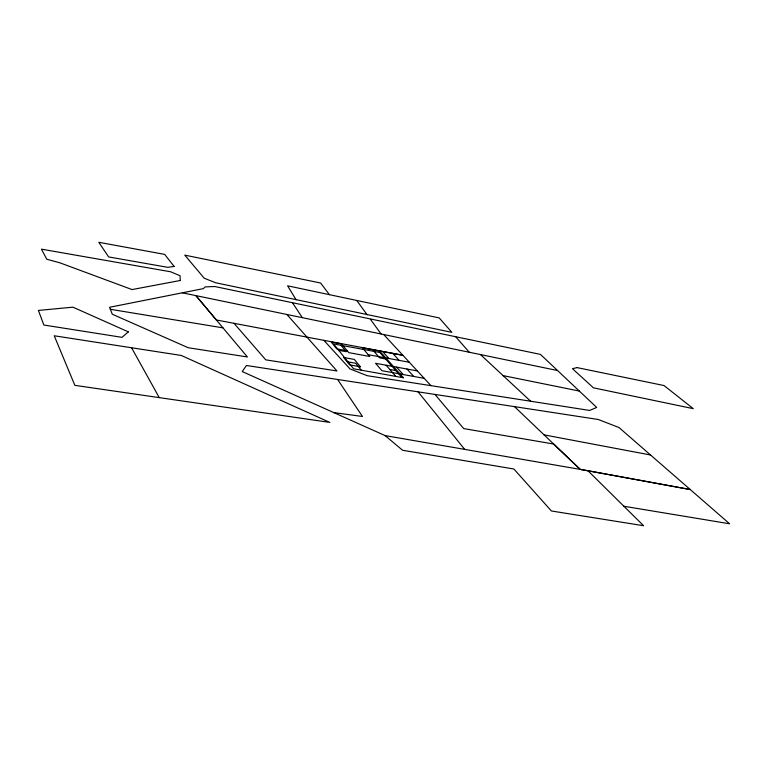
<?xml version="1.0" encoding="UTF-8"?>
<svg xmlns="http://www.w3.org/2000/svg" width="768" height="768" viewBox="0 0 768 768"><rect width="100%" height="100%" fill="white"/><g stroke="black" fill="none" stroke-linecap="round" stroke-linejoin="round"><path stroke-width="1.15" d="M323.875 340.32L350.045 368.957L367.277 375.706L589.632 410.438L596.698 407.443L540.442 354.394L214.704 286.512L205.2 286.906L203.376 288.624L109.565 307.286L112.291 314.227L188.237 347.741L247.411 356.976L195.926 295.622L216.326 319.968L402.883 355.277L362.237 347.722L369.754 356.496L348.778 352.637L341.597 343.891L331.19 341.962L336.758 348.893L347.29 350.832M333.821 412.608L362.467 416.477L337.594 379.478M159.254 397.622L329.789 422.4L181.267 355.459L54.23 335.77L74.851 385.344L159.254 397.622L131.578 347.76M434.995 394.435L463.67 428.582L553.651 444.029L580.205 469.382L690.221 489.533L587.942 470.726L385.114 435.6L242.237 371.568L246.432 365.482L598.31 419.501L619.018 427.555L729.6 523.776L623.885 506.256M110.342 309.283L222.989 327.859M424.214 378.346L381.917 370.694L375.571 363.293L417.341 370.915M348.029 361.891L355.651 363.274L361.306 370.195M389.789 369.475L395.818 370.57M368.198 354.682L409.344 362.266M338.717 350.323L346.186 351.696L340.925 345.264M385.546 358.944L379.632 357.85L372.48 349.632M544.08 434.87L650.554 454.992M503.098 375.61L579.312 391.056M329.434 294.672L320.592 282.998L184.771 255.12L204.221 278.218L215.683 282.758L451.843 332.342L439.2 317.914L287.587 285.811L296.102 299.779M182.333 292.81L557.549 370.531M385.114 435.6L402.605 450.269L513.888 469.008L551.395 510.979L643.594 525.715L587.942 470.726M480.47 354.566L530.63 401.222M514.522 406.637L580.205 469.382M383.674 334.512L430.973 385.651M392.803 353.405L399.139 360.384M406.982 369.024L413.722 376.445M382.666 351.523L388.877 358.493M396.566 367.123L403.181 374.544M379.834 352.474L401.962 377.51M286.877 314.458L336.95 370.963L265.747 359.846L234.019 323.309M455.827 336.902L469.277 352.253M386.102 365.213L395.856 376.416M418.051 391.834L464.707 449.386M356.736 300.451L367.171 314.813M370.426 319.286L381.082 333.974M292.57 302.899L302.342 317.664M180.221 280.502L132.029 289.574L59.856 262.8L46.781 259.248L41.424 249.158L170.573 271.757L180.067 275.722L180.221 280.502M128.342 331.853L122.026 337.344L43.862 325.027L38.4 310.435L72.931 307.171L128.342 331.853M577.123 367.613L572.458 368.678L593.424 387.821L693.274 408.662L664.042 385.555L577.123 367.613M174.115 266.429L167.779 267.341L108.653 256.934L98.784 242.285L164.688 254.39L174.115 266.429M360.413 366.806L349.574 364.848L343.651 357.466L354.346 359.424L360.413 366.806M403.411 377.779L353.597 368.803L333.542 343.891L381.216 352.733L403.411 377.779"/></g></svg>
